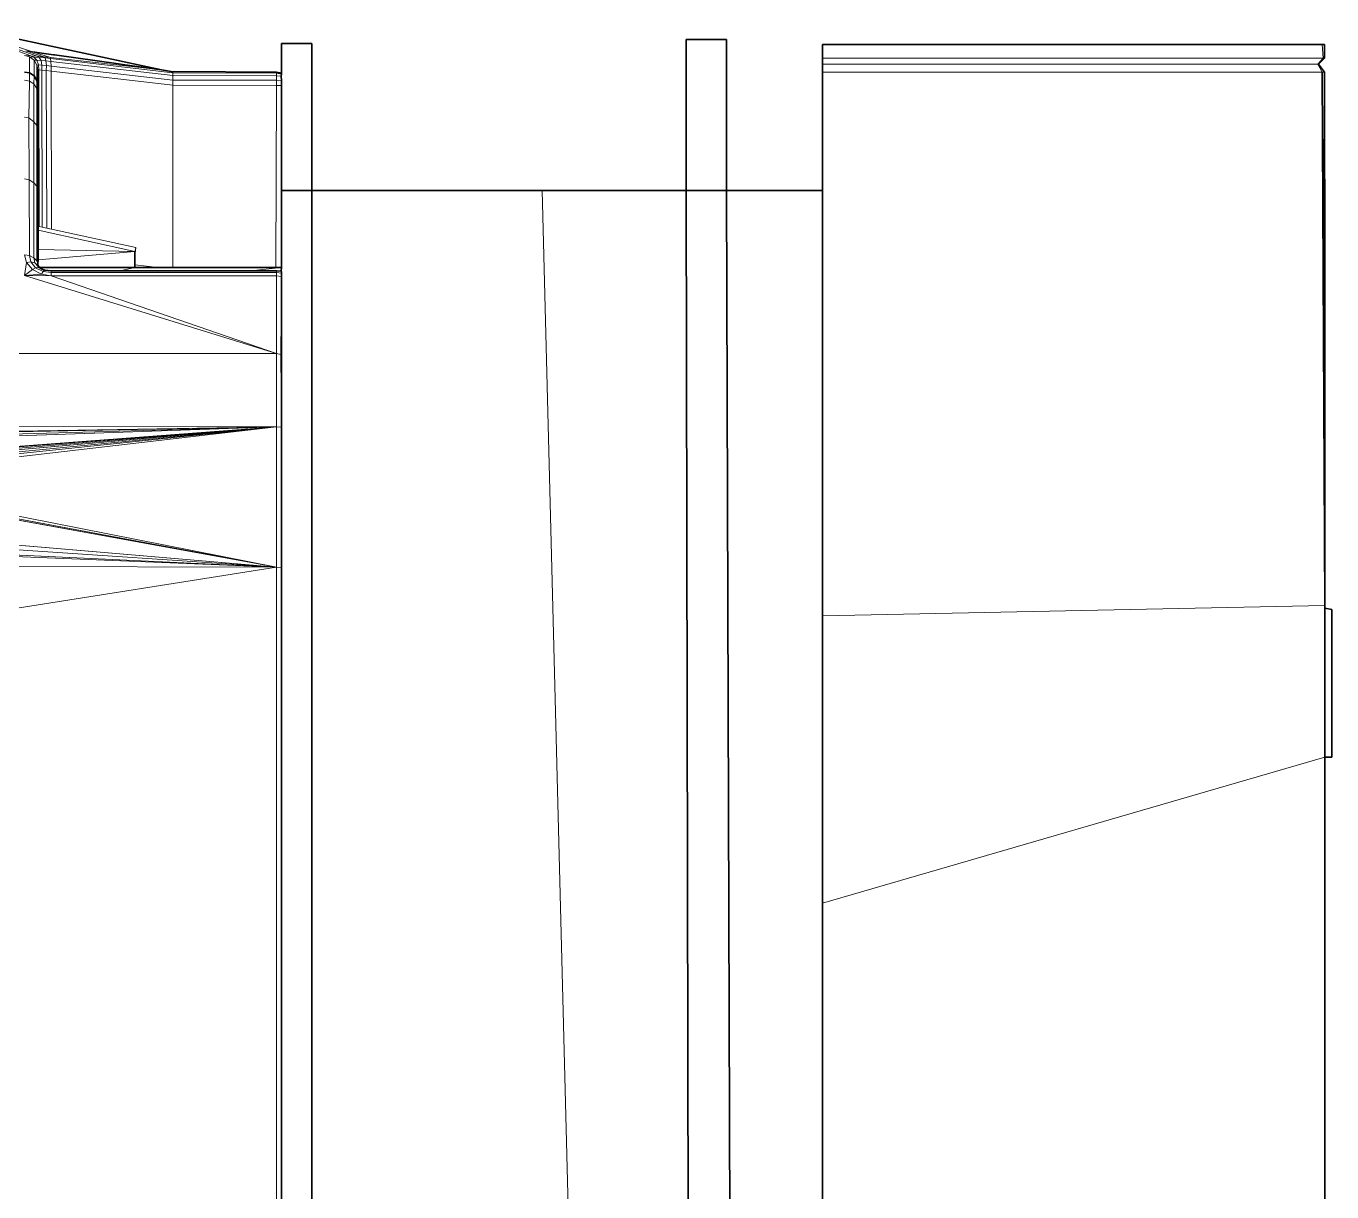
# Model space of a CAD drawing. Header units: inches. Extents: x 1 to 101, y 1 to 36.
# Drawn here: x 70.847 to 75.744, y 30.407 to 34.777 of the extents above; entities that cross this region are included whole.
import ezdxf

# ---------------------------------------------------------------- set-up
doc = ezdxf.new("R2010")
doc.units = ezdxf.units.IN
doc.header["$MEASUREMENT"] = 0
doc.layers.add('Default', color=7, linetype='Continuous')

msp = doc.modelspace()

# ---------------------------------------------------------------- linework, layer by layer
at = {"layer": 'Default', "color": 250, "lineweight": 0, "true_color": 0x454545, "transparency": 33554687}
for p, q in [((70.5776, 34.7773), (70.8704, 34.6813)), ((70.8704, 34.6813), (70.8457, 34.6848)), ((70.9401, 34.6443), (70.939, 34.6556)), ((70.939, 34.6556), (71.3971, 34.6028)), ((71.397, 34.5916), (70.9401, 34.6443)), ((71.3971, 34.6028), (71.397, 34.5916))]:
    msp.add_line(p, q, dxfattribs=at).dxf.unprotected_set("ltscale", 0)
at = {"layer": 'Default', "color": 250, "lineweight": 0, "true_color": 0x444444, "transparency": 33554687}
for p, q in [((70.8704, 34.6813), (70.5776, 34.7773)), ((70.6119, 34.7732), (71.3547, 34.6138)), ((70.9501, 34.6702), (70.8704, 34.6813)), ((70.9379, 34.6592), (70.8704, 34.6813)), ((70.8704, 34.6813), (70.9501, 34.6702)), ((70.9537, 34.6694), (70.9501, 34.6702)), ((70.9501, 34.6702), (70.9537, 34.6694)), ((71.3547, 34.6138), (70.9379, 34.6592)), ((70.939, 34.6556), (70.9379, 34.6592)), ((70.9379, 34.6592), (71.3547, 34.6138)), ((71.3971, 34.6028), (70.939, 34.6556)), ((71.1936, 34.6362), (70.9537, 34.6694)), ((70.9537, 34.6694), (71.1936, 34.6362)), ((71.2085, 34.6331), (71.1936, 34.6362)), ((71.1936, 34.6362), (71.2085, 34.6331)), ((71.3547, 34.6138), (71.2085, 34.6331)), ((71.2085, 34.6331), (71.3547, 34.6138)), ((71.3547, 34.6138), (71.3768, 34.6092)), ((71.3768, 34.6092), (71.397, 34.6063)), ((71.397, 34.6063), (71.3971, 34.6028))]:
    msp.add_line(p, q, dxfattribs=at).dxf.unprotected_set("ltscale", 0)
at = {"layer": 'Default', "color": 7, "lineweight": 15, "ltscale": 5.401311, "transparency": 33554687}
for p, q in [((70.5776, 34.7773), (70.8704, 34.6813)), ((70.8641, 34.6662), (70.7961, 34.6914)), ((70.8889, 34.6645), (70.8209, 34.6882)), ((70.8704, 34.6813), (70.8457, 34.6848)), ((70.914, 34.6621), (70.8457, 34.6848)), ((70.9379, 34.6592), (70.8704, 34.6813)), ((75.7072, 34.7081), (75.7106, 34.657)), ((70.8596, 34.6619), (70.8411, 34.6671)), ((70.8411, 34.6671), (70.8641, 34.6662)), ((70.8597, 34.6319), (70.8596, 34.6619)), ((70.8766, 34.6494), (70.8596, 34.6619)), ((70.8596, 34.6619), (70.8765, 34.6615)), ((70.8596, 34.6018), (70.8597, 34.6319)), ((70.8765, 34.6615), (70.8641, 34.6662)), ((70.8641, 34.6662), (70.8889, 34.6645)), ((70.8875, 34.6494), (70.8765, 34.6615)), ((70.8765, 34.6615), (70.8964, 34.6602)), ((70.8877, 34.6312), (70.8766, 34.6494)), ((70.8766, 34.6494), (70.8875, 34.6494)), ((70.8767, 34.5906), (70.8766, 34.6494)), ((70.894, 34.6318), (70.8875, 34.6494)), ((70.8875, 34.6494), (70.9029, 34.6484)), ((70.894, 34.6318), (70.8877, 34.6312)), ((70.8894, 34.622), (70.8877, 34.6312)), ((70.8877, 34.5736), (70.8877, 34.6312)), ((70.8964, 34.6602), (70.8889, 34.6645)), ((70.8889, 34.6645), (70.914, 34.6621)), ((70.8894, 34.622), (70.8912, 34.6124)), ((70.9058, 34.6311), (70.894, 34.6318)), ((70.8947, 34.6129), (70.894, 34.6318)), ((70.9029, 34.6484), (70.8964, 34.6602)), ((70.8964, 34.6602), (70.9179, 34.6582)), ((70.9214, 34.6467), (70.9029, 34.6484)), ((70.9058, 34.6311), (70.9029, 34.6484)), ((70.9232, 34.6294), (70.9058, 34.6311)), ((70.9064, 34.6124), (70.9058, 34.6311)), ((70.9379, 34.6592), (70.914, 34.6621)), ((70.914, 34.6621), (70.9179, 34.6582)), ((70.9179, 34.6582), (70.9214, 34.6467)), ((70.9179, 34.6582), (70.939, 34.6556)), ((70.9214, 34.6467), (70.9232, 34.6294)), ((70.9401, 34.6443), (70.9214, 34.6467)), ((70.9232, 34.6294), (70.9228, 34.6109)), ((70.941, 34.6272), (70.9232, 34.6294)), ((70.9379, 34.6592), (70.939, 34.6556)), ((71.3547, 34.6138), (70.9379, 34.6592)), ((70.939, 34.6556), (70.9401, 34.6443)), ((70.939, 34.6556), (71.3971, 34.6028)), ((70.9401, 34.6443), (70.941, 34.6272)), ((70.9401, 34.6443), (71.397, 34.5916)), ((70.941, 34.6272), (71.397, 34.5746)), ((70.9412, 34.6088), (70.941, 34.6272)), ((73.8332, 34.657), (75.7106, 34.657)), ((73.8332, 34.6348), (75.6908, 34.6348)), ((75.6908, 34.6348), (75.708, 34.6044)), ((70.8412, 34.5748), (70.8596, 34.5714)), ((70.8596, 34.5714), (70.8596, 34.6018)), ((70.8765, 34.5606), (70.8767, 34.5906)), ((70.8876, 34.544), (70.8877, 34.5736)), ((70.8912, 34.6124), (70.8947, 34.6129)), ((70.8947, 34.6129), (70.8961, 34.0256)), ((70.9064, 34.6124), (70.8947, 34.6129)), ((70.9228, 34.6109), (70.9064, 34.6124)), ((70.9064, 34.6124), (70.9072, 34.0234)), ((70.9412, 34.6088), (70.9228, 34.6109)), ((70.9228, 34.6109), (70.9241, 34.0198)), ((70.9412, 34.6088), (71.397, 34.5561)), ((70.9426, 34.0158), (70.9412, 34.6088)), ((71.3971, 34.6028), (71.397, 34.6063)), ((71.3971, 34.6028), (71.397, 34.5916)), ((71.397, 34.5916), (71.397, 34.5746)), ((71.397, 34.5916), (71.7862, 34.5907)), ((71.397, 34.5746), (71.397, 34.5561)), ((71.397, 34.5746), (71.7861, 34.5744)), ((71.3971, 34.6028), (71.7862, 34.6015)), ((71.7861, 34.5744), (71.7862, 34.5907)), ((71.7861, 34.5744), (71.7861, 34.5553)), ((71.8049, 34.574), (71.7861, 34.5744)), ((71.7862, 34.6015), (71.7862, 34.6053)), ((71.7862, 34.5907), (71.7862, 34.6015)), ((71.7862, 34.6015), (71.8049, 34.5978)), ((71.7862, 34.5907), (71.8032, 34.5892)), ((71.8032, 34.5892), (71.8052, 34.5886)), ((75.708, 34.6044), (73.8332, 34.6044)), ((75.7162, 34.6044), (75.708, 34.6044)), ((75.708, 34.6044), (75.7169, 33.8042)), ((70.857, 34.4329), (70.8596, 34.5714)), ((70.8596, 34.5714), (70.8765, 34.5606)), ((70.8759, 34.4191), (70.8765, 34.5606)), ((70.8765, 34.5606), (70.8876, 34.544)), ((70.8867, 34.4045), (70.8876, 34.544)), ((70.8876, 34.544), (70.891, 34.5265)), ((71.397, 34.5561), (71.3967, 33.8729)), ((71.397, 34.5561), (71.7861, 34.5553)), ((71.7861, 34.5553), (71.7841, 33.8729)), ((71.7861, 34.5553), (71.8052, 34.5553)), ((70.8412, 34.4359), (70.857, 34.4329)), ((70.8581, 34.2006), (70.857, 34.4329)), ((70.857, 34.4329), (70.8759, 34.4191)), ((70.8763, 34.1895), (70.8759, 34.4191)), ((70.8759, 34.4191), (70.8867, 34.4045)), ((70.8868, 34.1769), (70.8867, 34.4045)), ((70.8867, 34.4045), (70.8911, 34.3899)), ((70.8412, 34.2049), (70.8581, 34.2006)), ((70.8763, 34.1895), (70.8581, 34.2006)), ((70.8596, 33.9171), (70.8581, 34.2006)), ((70.8868, 34.1769), (70.8763, 34.1895)), ((70.8765, 33.909), (70.8763, 34.1895)), ((70.8875, 34.1749), (70.8868, 34.1769)), ((70.887, 33.8979), (70.8875, 34.1749)), ((70.8911, 34.1646), (70.8875, 34.1749)), ((73.3717, 11.0012), (72.7824, 34.1616)), ((71.8052, 34.0603), (71.8032, 33.8729)), ((70.892, 34.0126), (71.255, 33.9319)), ((71.255, 33.9319), (70.8916, 33.9405)), ((71.2585, 33.9472), (71.255, 33.9319)), ((70.8483, 33.8917), (70.8412, 33.9202)), ((70.8412, 33.9202), (70.8596, 33.9171)), ((70.8483, 33.8917), (70.8413, 33.8429)), ((70.8483, 33.8917), (70.8643, 33.8936)), ((70.8706, 33.8651), (70.8483, 33.8917)), ((70.8643, 33.8936), (70.8596, 33.9171)), ((70.8596, 33.9171), (70.8765, 33.909)), ((70.8828, 33.8718), (70.8643, 33.8936)), ((70.8643, 33.8936), (70.8795, 33.89)), ((70.8795, 33.89), (70.8765, 33.909)), ((70.8765, 33.909), (70.887, 33.8979)), ((70.8795, 33.89), (70.884, 33.8867)), ((70.884, 33.8867), (70.8894, 33.8827)), ((70.8934, 33.8732), (70.884, 33.8867)), ((70.887, 33.8979), (70.8879, 33.8953)), ((70.8892, 33.8918), (70.8879, 33.8953)), ((70.8911, 33.8865), (70.8892, 33.8918)), ((70.8892, 33.8918), (70.8894, 33.8827)), ((70.8413, 33.8429), (70.8706, 33.8651)), ((70.8413, 33.8429), (70.9045, 33.8473)), ((70.8413, 33.8429), (70.9412, 33.8413)), ((71.7862, 33.5495), (70.8413, 33.8429)), ((70.8706, 33.8651), (70.8828, 33.8718)), ((70.9045, 33.8473), (70.8706, 33.8651)), ((70.8828, 33.8718), (70.8873, 33.8724)), ((70.9106, 33.8577), (70.8828, 33.8718)), ((70.8873, 33.8724), (70.8934, 33.8732)), ((70.9106, 33.8577), (70.9045, 33.8473)), ((70.9045, 33.8473), (70.9412, 33.8413)), ((70.9163, 33.8624), (70.9106, 33.8577)), ((70.9412, 33.8537), (70.9106, 33.8577)), ((70.9412, 33.8603), (70.9412, 33.8537)), ((71.7862, 33.8541), (70.9412, 33.8537)), ((70.9412, 33.8537), (70.9412, 33.8413)), ((71.7862, 33.8414), (70.9412, 33.8413)), ((70.9412, 33.8413), (71.7862, 33.5495)), ((71.255, 33.8729), (71.1996, 33.8602)), ((71.3419, 33.8729), (71.255, 33.883)), ((71.7862, 33.8541), (71.7862, 33.8602)), ((71.8051, 33.8514), (71.7862, 33.8541)), ((71.7862, 33.8414), (71.7862, 33.8541)), ((71.8052, 33.8388), (71.7862, 33.8414)), ((71.7862, 33.5495), (71.7862, 33.8414)), ((71.8022, 33.5462), (71.8052, 33.8205)), ((55.9805, 33.5503), (71.7862, 33.5495)), ((71.7862, 33.5495), (71.7862, 33.2755)), ((71.8022, 33.5462), (71.7862, 33.5495)), ((71.8052, 33.5449), (71.8022, 33.5462)), ((71.8046, 33.2737), (71.8022, 33.5462)), ((71.7862, 33.2755), (55.9805, 33.3047)), ((71.7862, 33.2755), (64.3773, 33.1493)), ((65.3426, 33.1504), (71.7862, 33.2755)), ((71.7862, 33.2755), (67.2475, 33.1505)), ((68.2176, 33.1507), (71.7862, 33.2755)), ((71.7862, 33.2755), (70.1225, 33.15)), ((70.1363, 33.1466), (71.7862, 33.2755)), ((71.7862, 33.2755), (70.1481, 33.1398)), ((70.1579, 33.13), (71.7862, 33.2755)), ((71.7862, 33.2755), (70.1645, 33.1178)), ((70.1655, 33.0865), (71.7862, 33.2755)), ((70.1673, 33.1055), (71.7862, 33.2755)), ((71.7862, 33.2755), (71.8046, 33.2737)), ((71.7862, 32.7486), (71.7862, 33.2755)), ((70.1392, 33.056), (71.7862, 32.7486)), ((71.7862, 32.7486), (70.1567, 33.0702)), ((64.3676, 33.0525), (71.7862, 32.7486)), ((71.7862, 32.7486), (65.3426, 33.0532)), ((67.2507, 33.0525), (71.7862, 32.7486)), ((71.7862, 32.7486), (68.2176, 33.0537)), ((70.1238, 33.0511), (71.7862, 32.7486)), ((55.9805, 32.7991), (71.7862, 32.7486)), ((71.7862, 32.7486), (71.7862, 30.1506)), ((71.7862, 32.7486), (71.8046, 32.7482)), ((73.8332, 32.5666), (75.7171, 32.605)), ((75.7173, 32.0367), (73.8332, 31.4891))]:
    msp.add_line(p, q, dxfattribs=at)
at = {"layer": 'Default', "color": 7, "lineweight": 35, "ltscale": 5.401311, "transparency": 33554687}
for p, q in [((70.6119, 34.7732), (71.3547, 34.6138)), ((73.322, 34.1616), (73.322, 34.7271)), ((73.322, 34.7271), (73.4737, 34.7271)), ((73.4737, 34.7271), (73.4737, 34.1616)), ((70.8704, 34.6813), (70.9501, 34.6702)), ((70.9537, 34.6694), (70.9501, 34.6702)), ((71.919, 34.7116), (71.8052, 34.7116)), ((71.8052, 34.7116), (71.8052, 34.6015)), ((71.919, 34.1616), (71.919, 34.7116)), ((75.7072, 34.7081), (73.8332, 34.7081)), ((73.8332, 34.7081), (73.8332, 34.657)), ((75.7161, 34.7081), (75.7072, 34.7081)), ((75.7161, 34.7081), (75.7162, 34.657)), ((70.9537, 34.6694), (71.1936, 34.6362)), ((71.2085, 34.6331), (71.1936, 34.6362)), ((71.2085, 34.6331), (71.3547, 34.6138)), ((73.8332, 34.657), (73.8332, 34.6348)), ((73.8332, 34.6348), (73.8332, 34.6044)), ((75.7106, 34.657), (75.6908, 34.6348)), ((75.6908, 34.6348), (75.6939, 34.6348)), ((75.6939, 34.6348), (75.7162, 34.657)), ((75.7162, 34.6044), (75.6939, 34.6348)), ((75.6943, 34.6306), (75.6939, 34.6348)), ((75.6939, 34.6348), (75.6943, 34.6306)), ((75.7106, 34.657), (75.7162, 34.657)), ((70.8412, 34.6053), (70.8596, 34.6018)), ((70.8767, 34.5906), (70.8596, 34.6018)), ((70.8877, 34.5736), (70.8767, 34.5906)), ((70.8912, 34.5548), (70.8877, 34.5736)), ((70.8912, 34.5548), (70.8912, 34.6124)), ((71.3768, 34.6092), (71.3547, 34.6138)), ((71.397, 34.6063), (71.3768, 34.6092)), ((71.3985, 34.6064), (71.397, 34.6063)), ((71.405, 34.6068), (71.3985, 34.6064)), ((71.7862, 34.6053), (71.405, 34.6068)), ((71.7992, 34.6027), (71.7862, 34.6053)), ((71.8052, 34.6015), (71.7992, 34.6027)), ((71.8032, 34.5892), (71.8049, 34.5978)), ((71.8049, 34.574), (71.8032, 34.5892)), ((71.8049, 34.5978), (71.8052, 34.6)), ((71.8052, 34.5553), (71.8049, 34.574)), ((71.8052, 34.6015), (71.8052, 34.6)), ((73.8332, 34.6044), (73.8332, 34.1616)), ((75.7171, 32.605), (75.708, 34.6044)), ((75.7169, 33.8042), (75.7162, 34.6044)), ((70.891, 34.5265), (70.8912, 34.5462)), ((70.8911, 34.3899), (70.891, 34.5265)), ((70.8912, 34.5462), (70.8912, 34.5548)), ((71.8052, 34.5553), (71.8052, 34.1616)), ((70.8911, 34.3873), (70.8911, 34.3899)), ((70.8911, 34.3873), (70.8911, 34.1646)), ((70.8911, 34.1646), (70.8911, 34.1618)), ((70.8911, 34.1618), (70.8911, 34.0353)), ((70.8911, 34.1618), (70.8922, 34.1618)), ((71.8052, 34.1616), (71.8052, 34.0603)), ((71.919, 34.1616), (71.8052, 34.1616)), ((72.7824, 34.1616), (71.919, 34.1616)), ((71.919, 13.4004), (71.919, 34.1616)), ((73.322, 34.1616), (72.7824, 34.1616)), ((73.322, 34.1616), (73.3717, 11.0012)), ((73.4737, 34.1616), (73.322, 34.1616)), ((73.5483, 11.0035), (73.4737, 34.1616)), ((73.4737, 34.1616), (73.8332, 34.1616)), ((73.8332, 32.5666), (73.8332, 34.1616)), ((70.8911, 34.0353), (70.8925, 34.03)), ((71.8052, 34.0603), (71.8052, 33.8729)), ((70.8916, 33.9405), (70.8918, 34.0047)), ((70.8918, 34.0047), (70.892, 34.0126)), ((70.892, 34.0126), (70.8926, 34.0261)), ((70.8926, 34.0261), (70.8925, 34.03)), ((70.8916, 33.9405), (70.8916, 33.9014)), ((70.8911, 33.8865), (70.8916, 33.9014)), ((71.255, 33.9143), (71.255, 33.9319)), ((71.255, 33.883), (71.255, 33.9143)), ((70.8894, 33.8827), (70.8928, 33.8787)), ((70.8912, 33.8847), (70.8911, 33.8865)), ((70.8912, 33.8847), (70.8928, 33.8787)), ((70.8928, 33.8787), (70.8977, 33.8729)), ((70.8934, 33.8732), (70.8977, 33.8729)), ((70.8977, 33.8729), (71.255, 33.8729)), ((70.8977, 33.8729), (70.9001, 33.87)), ((70.9001, 33.87), (70.9048, 33.8678)), ((70.9048, 33.8678), (70.9163, 33.8624)), ((70.9295, 33.8613), (70.9163, 33.8624)), ((70.9295, 33.8613), (70.9412, 33.8603)), ((71.1996, 33.8602), (70.9412, 33.8603)), ((71.6902, 33.8602), (71.1996, 33.8602)), ((71.255, 33.8729), (71.255, 33.883)), ((71.3419, 33.8729), (71.255, 33.8729)), ((71.3967, 33.8729), (71.3419, 33.8729)), ((71.3967, 33.8729), (71.7841, 33.8729)), ((71.7862, 33.8602), (71.6902, 33.8602)), ((71.8032, 33.8729), (71.7841, 33.8729)), ((71.7862, 33.8602), (71.8035, 33.8582)), ((71.8032, 33.8729), (71.8052, 33.8729)), ((71.8052, 33.8729), (71.8035, 33.8582)), ((71.8035, 33.8582), (71.8052, 33.8574)), ((71.8051, 33.8514), (71.8052, 33.8574)), ((71.8052, 33.8472), (71.8051, 33.8514)), ((71.8052, 33.8472), (71.8052, 33.8388)), ((71.8052, 33.8388), (71.8052, 33.8205)), ((71.8052, 33.8205), (71.8052, 33.5449)), ((75.7171, 32.605), (75.7169, 33.8042)), ((71.8052, 33.5449), (71.8052, 33.4976)), ((71.8052, 33.4976), (71.8046, 33.2737)), ((71.8046, 32.7482), (71.8046, 33.2737)), ((71.8046, 32.7482), (71.8052, 30.1505)), ((73.8332, 31.4891), (73.8332, 32.5666)), ((75.7171, 32.5958), (75.7171, 32.605)), ((75.7436, 32.5904), (75.7171, 32.5958)), ((75.7173, 32.0367), (75.7171, 32.5958)), ((75.7439, 32.0367), (75.7436, 32.5904)), ((75.7173, 32.0367), (75.7439, 32.0367)), ((75.7173, 32.0367), (75.7176, 30.0183)), ((73.8332, 31.4891), (73.8332, 30.2136))]:
    msp.add_line(p, q, dxfattribs=at)
at = {"layer": 'Default', "color": 8, "lineweight": 0, "transparency": 33554687}
for p, q in [((73.322, 34.1616), (73.322, 34.7271)), ((73.322, 34.7271), (73.4737, 34.7271)), ((73.4737, 34.7271), (73.4737, 34.1616)), ((73.4737, 34.1616), (73.322, 34.1616))]:
    msp.add_line(p, q, dxfattribs=at).dxf.unprotected_set("ltscale", 0)
at = {"layer": 'Default', "color": 8, "lineweight": 0, "true_color": 0x777777, "transparency": 33554687}
for p, q in [((71.8052, 34.6015), (71.8052, 34.7116)), ((71.8052, 34.7116), (71.919, 34.7116)), ((71.919, 34.7116), (71.919, 34.1616)), ((71.8032, 34.5892), (71.8049, 34.5978)), ((71.8049, 34.574), (71.8032, 34.5892)), ((71.8049, 34.5978), (71.8052, 34.6)), ((71.8052, 34.5553), (71.8049, 34.574)), ((71.8052, 34.6), (71.8052, 34.6015)), ((71.8052, 34.1616), (71.8052, 34.5553)), ((71.919, 34.1616), (71.8052, 34.1616))]:
    msp.add_line(p, q, dxfattribs=at).dxf.unprotected_set("ltscale", 0)
at = {"layer": 'Default', "color": 254, "lineweight": 0, "true_color": 0xcccccc, "transparency": 33554687}
for p, q in [((73.8332, 34.7081), (75.7072, 34.7081)), ((73.8332, 34.657), (73.8332, 34.7081)), ((75.7072, 34.7081), (75.7106, 34.657)), ((75.7106, 34.657), (73.8332, 34.657)), ((73.8332, 34.1616), (73.8332, 34.6044)), ((73.8332, 34.6044), (75.708, 34.6044)), ((75.708, 34.6044), (75.7171, 32.605)), ((75.7171, 32.605), (75.708, 34.6044)), ((75.708, 34.6044), (75.7169, 33.8042)), ((71.8052, 34.0603), (71.8052, 34.1616)), ((71.8052, 34.1616), (71.919, 34.1616)), ((71.919, 34.1616), (71.919, 13.4004)), ((71.919, 34.1616), (72.7824, 34.1616)), ((71.919, 13.4004), (71.919, 34.1616)), ((72.7824, 34.1616), (73.3717, 11.0012)), ((72.7824, 34.1616), (73.322, 34.1616)), ((73.3717, 11.0012), (72.7824, 34.1616)), ((73.322, 34.1616), (73.3717, 11.0012)), ((73.3717, 11.0012), (73.322, 34.1616)), ((73.322, 34.1616), (73.4737, 34.1616)), ((73.4737, 34.1616), (73.5483, 11.0035)), ((73.5483, 11.0035), (73.4737, 34.1616)), ((73.4737, 34.1616), (73.8332, 34.1616)), ((73.8332, 34.1616), (73.8332, 32.5666)), ((73.8332, 32.5666), (73.8332, 34.1616)), ((71.8052, 33.8729), (71.8052, 34.0603)), ((71.8035, 33.8582), (71.8052, 33.8729)), ((71.8052, 33.8574), (71.8035, 33.8582)), ((71.8051, 33.8514), (71.8052, 33.8574)), ((71.8052, 33.8472), (71.8051, 33.8514)), ((71.8052, 33.8388), (71.8052, 33.8472)), ((71.8052, 33.8205), (71.8052, 33.8388)), ((71.8052, 33.5449), (71.8052, 33.8205)), ((75.7169, 33.8042), (75.7171, 32.605)), ((71.8052, 33.4976), (71.8052, 33.5449)), ((71.8046, 33.2737), (71.8052, 33.4976)), ((71.8046, 32.7482), (71.8046, 33.2737)), ((71.8052, 30.1505), (71.8046, 32.7482)), ((75.7171, 32.605), (73.8332, 32.5666)), ((73.8332, 32.5666), (75.7171, 32.605)), ((73.8332, 32.5666), (73.8332, 31.4891)), ((73.8332, 31.4891), (73.8332, 32.5666)), ((75.7171, 32.605), (75.7171, 32.5958)), ((75.7171, 32.5958), (75.7173, 32.0367)), ((73.8332, 31.4891), (75.7173, 32.0367)), ((75.7173, 32.0367), (73.8332, 31.4891)), ((75.7173, 32.0367), (75.7176, 30.0183)), ((73.8332, 31.4891), (73.8332, 30.2136)), ((73.8332, 30.2136), (73.8332, 31.4891))]:
    msp.add_line(p, q, dxfattribs=at).dxf.unprotected_set("ltscale", 0)
at = {"layer": 'Default', "color": 251, "lineweight": 0, "true_color": 0x646464, "transparency": 33554687}
for p, q in [((70.941, 34.6272), (70.9401, 34.6443)), ((70.9401, 34.6443), (71.397, 34.5916)), ((71.397, 34.5746), (70.941, 34.6272)), ((70.8961, 34.0256), (70.8947, 34.6129)), ((70.8947, 34.6129), (70.9064, 34.6124)), ((70.9064, 34.6124), (70.9072, 34.0234)), ((70.9072, 34.0234), (70.9064, 34.6124)), ((70.9064, 34.6124), (70.9228, 34.6109)), ((70.9228, 34.6109), (70.9241, 34.0198)), ((71.397, 34.5916), (71.397, 34.5746)), ((70.8759, 34.4191), (70.8765, 34.5606)), ((70.8765, 34.5606), (70.8876, 34.544)), ((70.8876, 34.544), (70.8867, 34.4045)), ((70.8412, 34.4359), (70.857, 34.4329)), ((70.857, 34.4329), (70.8581, 34.2006)), ((70.8763, 34.1895), (70.8759, 34.4191)), ((70.8759, 34.4191), (70.8867, 34.4045)), ((70.8867, 34.4045), (70.8759, 34.4191)), ((70.8867, 34.4045), (70.8868, 34.1769)), ((70.8581, 34.2006), (70.8412, 34.2049)), ((70.8868, 34.1769), (70.8763, 34.1895)), ((70.9072, 34.0234), (70.8961, 34.0256)), ((70.9241, 34.0198), (70.9072, 34.0234))]:
    msp.add_line(p, q, dxfattribs=at).dxf.unprotected_set("ltscale", 0)
at = {"layer": 'Default', "color": 9, "lineweight": 0, "true_color": 0xc9c9c9, "transparency": 33554687}
for p, q in [((70.9412, 34.6088), (70.941, 34.6272)), ((70.941, 34.6272), (71.397, 34.5746)), ((70.9241, 34.0198), (70.9228, 34.6109)), ((70.9228, 34.6109), (70.9412, 34.6088)), ((70.9412, 34.6088), (70.9426, 34.0158)), ((71.397, 34.5561), (70.9412, 34.6088)), ((71.397, 34.5746), (71.397, 34.5561)), ((71.397, 34.5561), (71.397, 34.5746)), ((71.397, 34.5746), (71.7861, 34.5744)), ((71.7861, 34.5744), (71.7861, 34.5553)), ((71.7861, 34.5553), (71.397, 34.5561)), ((71.7841, 33.8729), (71.7861, 34.5553)), ((71.7861, 34.5553), (71.8052, 34.5553)), ((71.8052, 34.5553), (71.8052, 34.1616)), ((71.8052, 34.1616), (71.8052, 34.0603)), ((71.8052, 34.0603), (71.8032, 33.8729)), ((70.9426, 34.0158), (70.9241, 34.0198)), ((71.8032, 33.8729), (71.7841, 33.8729)), ((71.7862, 30.1506), (71.7862, 32.7486)), ((71.7862, 32.7486), (71.8046, 32.7482)), ((71.8046, 32.7482), (71.8052, 30.1505))]:
    msp.add_line(p, q, dxfattribs=at).dxf.unprotected_set("ltscale", 0)
at = {"layer": 'Default', "color": 253, "lineweight": 0, "true_color": 0xacacac, "transparency": 33554687}
for p, q in [((73.8332, 34.6348), (73.8332, 34.657)), ((73.8332, 34.657), (75.7106, 34.657)), ((75.6908, 34.6348), (73.8332, 34.6348)), ((75.7106, 34.657), (75.6908, 34.6348))]:
    msp.add_line(p, q, dxfattribs=at).dxf.unprotected_set("ltscale", 0)
at = {"layer": 'Default', "color": 9, "lineweight": 0, "true_color": 0xb8b8b8, "transparency": 33554687}
for p, q in [((73.8332, 34.6044), (73.8332, 34.6348)), ((73.8332, 34.6348), (75.6908, 34.6348)), ((75.6908, 34.6348), (75.708, 34.6044)), ((75.708, 34.6044), (73.8332, 34.6044))]:
    msp.add_line(p, q, dxfattribs=at).dxf.unprotected_set("ltscale", 0)
at = {"layer": 'Default', "color": 8, "lineweight": 0, "true_color": 0x707070, "transparency": 33554687}
for p, q in [((70.8412, 34.5748), (70.8596, 34.5714)), ((70.8596, 34.5714), (70.857, 34.4329)), ((70.857, 34.4329), (70.8412, 34.4359))]:
    msp.add_line(p, q, dxfattribs=at).dxf.unprotected_set("ltscale", 0)
at = {"layer": 'Default', "color": 251, "lineweight": 0, "true_color": 0x676767, "transparency": 33554687}
for p, q in [((70.8912, 34.6124), (70.8947, 34.6129)), ((70.8912, 34.5548), (70.8912, 34.6124)), ((70.8947, 34.6129), (70.8961, 34.0256)), ((70.891, 34.5265), (70.8912, 34.5462)), ((70.8911, 34.3899), (70.891, 34.5265)), ((70.8912, 34.5462), (70.8912, 34.5548)), ((70.8911, 34.3873), (70.8911, 34.3899)), ((70.8911, 34.1646), (70.8911, 34.3873)), ((70.8911, 34.1618), (70.8911, 34.1646)), ((70.8911, 34.0353), (70.8911, 34.1618)), ((70.8925, 34.03), (70.8911, 34.0353)), ((70.8926, 34.0261), (70.8925, 34.03)), ((70.8961, 34.0256), (70.8926, 34.0261))]:
    msp.add_line(p, q, dxfattribs=at).dxf.unprotected_set("ltscale", 0)
at = {"layer": 'Default', "color": 9, "lineweight": 0, "true_color": 0xcbcbcb, "transparency": 33554687}
for p, q in [((70.9426, 34.0158), (70.9412, 34.6088)), ((70.9412, 34.6088), (71.397, 34.5561)), ((71.3967, 33.8729), (71.397, 34.5561)), ((71.397, 34.5561), (71.3967, 33.8729)), ((71.397, 34.5561), (71.7861, 34.5553)), ((71.7861, 34.5553), (71.7841, 33.8729)), ((70.892, 34.0126), (70.8926, 34.0261)), ((71.255, 33.9319), (70.892, 34.0126)), ((70.8926, 34.0261), (70.8961, 34.0256)), ((70.8961, 34.0256), (70.9072, 34.0234)), ((70.9072, 34.0234), (70.9241, 34.0198)), ((70.9241, 34.0198), (70.9426, 34.0158)), ((71.2585, 33.9472), (70.9426, 34.0158)), ((70.9426, 34.0158), (71.2585, 33.9472)), ((71.255, 33.9143), (71.2585, 33.9472)), ((71.2585, 33.9472), (71.255, 33.9319)), ((71.255, 33.883), (71.255, 33.9143)), ((71.1996, 33.8602), (71.255, 33.8729)), ((71.6902, 33.8602), (71.1996, 33.8602)), ((71.3419, 33.8729), (71.255, 33.883)), ((71.255, 33.8729), (71.3419, 33.8729)), ((71.3419, 33.8729), (71.3967, 33.8729)), ((71.3967, 33.8729), (71.3419, 33.8729)), ((71.3967, 33.8729), (71.7841, 33.8729)), ((71.7841, 33.8729), (71.3967, 33.8729)), ((71.8032, 33.8729), (71.6902, 33.8602)), ((71.7841, 33.8729), (71.8032, 33.8729)), ((55.9805, 32.7991), (71.7862, 32.7486)), ((55.9964, 30.2588), (71.7862, 32.7486)), ((71.7862, 32.7486), (55.9964, 30.2588)), ((71.7862, 32.7486), (71.7862, 30.1506))]:
    msp.add_line(p, q, dxfattribs=at).dxf.unprotected_set("ltscale", 0)
at = {"layer": 'Default', "color": 253, "lineweight": 0, "true_color": 0xb5b5b5, "transparency": 33554687}
for p, q in [((71.397, 34.5916), (71.3971, 34.6028)), ((71.397, 34.5746), (71.397, 34.5916)), ((71.397, 34.5916), (71.7862, 34.5907)), ((71.7862, 34.5907), (71.397, 34.5916)), ((71.7861, 34.5744), (71.397, 34.5746)), ((71.3971, 34.6028), (71.7862, 34.6015)), ((71.7862, 34.5907), (71.7861, 34.5744)), ((71.7862, 34.6015), (71.7862, 34.5907))]:
    msp.add_line(p, q, dxfattribs=at).dxf.unprotected_set("ltscale", 0)
at = {"layer": 'Default', "color": 251, "lineweight": 0, "true_color": 0x696969, "transparency": 33554687}
for p, q in [((70.857, 34.4329), (70.8596, 34.5714)), ((70.8596, 34.5714), (70.8765, 34.5606)), ((70.8765, 34.5606), (70.8759, 34.4191)), ((70.8759, 34.4191), (70.857, 34.4329))]:
    msp.add_line(p, q, dxfattribs=at).dxf.unprotected_set("ltscale", 0)
at = {"layer": 'Default', "color": 252, "lineweight": 0, "true_color": 0x8e8e8e, "transparency": 33554687}
for p, q in [((70.8867, 34.4045), (70.8876, 34.544)), ((70.8876, 34.544), (70.891, 34.5265)), ((70.891, 34.5265), (70.8911, 34.3899)), ((70.8911, 34.3899), (70.8867, 34.4045)), ((70.8867, 34.4045), (70.8911, 34.3899)), ((70.8868, 34.1769), (70.8867, 34.4045)), ((70.8911, 34.3899), (70.8911, 34.3873)), ((70.8911, 34.3873), (70.8911, 34.1646)), ((70.8875, 34.1749), (70.8868, 34.1769)), ((70.8911, 34.1646), (70.8875, 34.1749))]:
    msp.add_line(p, q, dxfattribs=at).dxf.unprotected_set("ltscale", 0)
at = {"layer": 'Default', "color": 8, "lineweight": 0, "true_color": 0x767676, "transparency": 33554687}
for p, q in [((70.8581, 34.2006), (70.857, 34.4329)), ((70.857, 34.4329), (70.8759, 34.4191)), ((70.8759, 34.4191), (70.8763, 34.1895)), ((70.8763, 34.1895), (70.8581, 34.2006))]:
    msp.add_line(p, q, dxfattribs=at).dxf.unprotected_set("ltscale", 0)
at = {"layer": 'Default', "color": 253, "lineweight": 0, "true_color": 0xa1a1a1, "transparency": 33554687}
for p, q in [((70.8412, 34.2049), (70.8581, 34.2006)), ((70.8581, 34.2006), (70.8596, 33.9171)), ((70.8596, 33.9171), (70.8412, 33.9202))]:
    msp.add_line(p, q, dxfattribs=at).dxf.unprotected_set("ltscale", 0)
at = {"layer": 'Default', "color": 252, "lineweight": 0, "true_color": 0x929292, "transparency": 33554687}
for p, q in [((70.8596, 33.9171), (70.8581, 34.2006)), ((70.8581, 34.2006), (70.8763, 34.1895)), ((70.8765, 33.909), (70.8763, 34.1895)), ((70.8763, 34.1895), (70.8868, 34.1769)), ((70.8763, 34.1895), (70.8765, 33.909)), ((70.8868, 34.1769), (70.8875, 34.1749)), ((70.887, 33.8979), (70.8875, 34.1749)), ((70.8875, 34.1749), (70.887, 33.8979)), ((70.8875, 34.1749), (70.8911, 34.1646)), ((70.8911, 34.1646), (70.8911, 34.1618)), ((70.8911, 34.1618), (70.8911, 34.0353)), ((70.8911, 34.0353), (70.8925, 34.03)), ((70.8918, 34.0047), (70.8916, 33.9405)), ((70.892, 34.0126), (70.8918, 34.0047)), ((70.8926, 34.0261), (70.892, 34.0126)), ((70.8925, 34.03), (70.8926, 34.0261)), ((70.8916, 33.9405), (70.8916, 33.9014)), ((70.8765, 33.909), (70.8596, 33.9171)), ((70.887, 33.8979), (70.8765, 33.909)), ((70.8879, 33.8953), (70.887, 33.8979)), ((70.8892, 33.8918), (70.8879, 33.8953)), ((70.8911, 33.8865), (70.8892, 33.8918)), ((70.8916, 33.9014), (70.8911, 33.8865))]:
    msp.add_line(p, q, dxfattribs=at).dxf.unprotected_set("ltscale", 0)
at = {"layer": 'Default', "color": 251, "lineweight": 0, "transparency": 33554687}
for p, q in [((70.8916, 33.9405), (70.8918, 34.0047)), ((70.8918, 34.0047), (70.892, 34.0126)), ((70.892, 34.0126), (71.255, 33.9319)), ((71.255, 33.9319), (70.8916, 33.9405))]:
    msp.add_line(p, q, dxfattribs=at).dxf.unprotected_set("ltscale", 0)
at = {"layer": 'Default', "color": 253, "lineweight": 0, "true_color": 0xb2b2b2, "transparency": 33554687}
for p, q in [((70.8916, 33.9405), (71.255, 33.9319)), ((70.8916, 33.9014), (70.8916, 33.9405)), ((71.255, 33.9319), (70.8916, 33.9014))]:
    msp.add_line(p, q, dxfattribs=at).dxf.unprotected_set("ltscale", 0)
at = {"layer": 'Default', "color": 253, "lineweight": 0, "true_color": 0xb3b3b3, "transparency": 33554687}
for p, q in [((70.8911, 33.8865), (70.8916, 33.9014)), ((70.8916, 33.9014), (71.255, 33.9319)), ((71.255, 33.9319), (71.255, 33.9143)), ((71.255, 33.9143), (71.255, 33.883)), ((70.8912, 33.8847), (70.8911, 33.8865)), ((70.8928, 33.8787), (70.8912, 33.8847)), ((70.8977, 33.8729), (70.8928, 33.8787)), ((70.9001, 33.87), (70.8977, 33.8729)), ((70.8977, 33.8729), (71.255, 33.8729)), ((71.255, 33.8729), (70.8977, 33.8729)), ((70.9048, 33.8678), (70.9001, 33.87)), ((70.9163, 33.8624), (70.9048, 33.8678)), ((70.9295, 33.8613), (70.9163, 33.8624)), ((70.9412, 33.8603), (70.9295, 33.8613)), ((71.1996, 33.8602), (70.9412, 33.8603)), ((70.9412, 33.8537), (71.7862, 33.8541)), ((70.9412, 33.8413), (70.9412, 33.8537)), ((71.7862, 33.8414), (70.9412, 33.8413)), ((70.9412, 33.8413), (71.7862, 33.8414)), ((71.7862, 33.5495), (70.9412, 33.8413)), ((71.255, 33.8729), (71.1996, 33.8602)), ((71.255, 33.883), (71.255, 33.8729)), ((71.7862, 33.8541), (71.7862, 33.8414)), ((71.7862, 33.8414), (71.7862, 33.5495))]:
    msp.add_line(p, q, dxfattribs=at).dxf.unprotected_set("ltscale", 0)
at = {"layer": 'Default', "color": 251, "lineweight": 0, "true_color": 0x545454, "transparency": 33554687}
for p, q in [((70.8413, 33.8429), (70.9412, 33.8413)), ((71.7862, 33.5495), (70.8413, 33.8429)), ((70.9412, 33.8413), (71.7862, 33.5495))]:
    msp.add_line(p, q, dxfattribs=at).dxf.unprotected_set("ltscale", 0)
at = {"layer": 'Default', "color": 253, "lineweight": 0, "true_color": 0xb4b4b4, "transparency": 33554687}
for p, q in [((70.8413, 33.8429), (71.7862, 33.5495)), ((71.7862, 33.5495), (55.9805, 33.5503))]:
    msp.add_line(p, q, dxfattribs=at).dxf.unprotected_set("ltscale", 0)
at = {"layer": 'Default', "color": 251, "lineweight": 0, "true_color": 0x656565, "transparency": 33554687}
for p, q in [((70.9412, 33.8537), (70.9412, 33.8603)), ((70.9412, 33.8603), (71.1996, 33.8602)), ((71.7862, 33.8541), (70.9412, 33.8537)), ((71.1996, 33.8602), (71.6902, 33.8602)), ((71.6902, 33.8602), (71.7862, 33.8602)), ((71.7862, 33.8602), (71.7862, 33.8541))]:
    msp.add_line(p, q, dxfattribs=at).dxf.unprotected_set("ltscale", 0)
at = {"layer": 'Default', "color": 8, "lineweight": 0, "true_color": 0x7d7d7d, "transparency": 33554687}
for p, q in [((71.6902, 33.8602), (71.8032, 33.8729)), ((71.7862, 33.8602), (71.6902, 33.8602)), ((71.8035, 33.8582), (71.7862, 33.8602)), ((71.8032, 33.8729), (71.8052, 33.8729)), ((71.8052, 33.8729), (71.8035, 33.8582))]:
    msp.add_line(p, q, dxfattribs=at).dxf.unprotected_set("ltscale", 0)
at = {"layer": 'Default', "color": 253, "lineweight": 0, "true_color": 0xb1b1b1, "transparency": 33554687}
for p, q in [((71.7862, 33.8414), (71.8052, 33.8388)), ((71.7862, 33.5495), (71.7862, 33.8414)), ((71.8052, 33.8388), (71.8052, 33.8205)), ((71.8052, 33.8205), (71.8022, 33.5462)), ((71.8022, 33.5462), (71.7862, 33.5495))]:
    msp.add_line(p, q, dxfattribs=at).dxf.unprotected_set("ltscale", 0)
at = {"layer": 'Default', "color": 9, "lineweight": 0, "transparency": 33554687}
for p, q in [((55.9805, 33.5503), (71.7862, 33.5495)), ((71.7862, 33.5495), (71.7862, 33.2755)), ((71.7862, 33.2755), (55.9805, 33.3047))]:
    msp.add_line(p, q, dxfattribs=at).dxf.unprotected_set("ltscale", 0)
at = {"layer": 'Default', "color": 9, "lineweight": 0, "true_color": 0xbebebe, "transparency": 33554687}
for p, q in [((71.7862, 33.2755), (71.7862, 33.5495)), ((71.7862, 33.5495), (71.8022, 33.5462)), ((71.8022, 33.5462), (71.8046, 33.2737)), ((71.8046, 33.2737), (71.7862, 33.2755))]:
    msp.add_line(p, q, dxfattribs=at).dxf.unprotected_set("ltscale", 0)
at = {"layer": 'Default', "color": 9, "lineweight": 0, "true_color": 0xc7c7c7, "transparency": 33554687}
for p, q in [((55.9805, 33.3047), (71.7862, 33.2755)), ((71.7862, 33.2755), (64.3773, 33.1493)), ((64.3773, 33.1493), (71.7862, 33.2755)), ((65.3426, 33.1504), (71.7862, 33.2755)), ((71.7862, 33.2755), (65.3426, 33.1504)), ((71.7862, 33.2755), (67.2475, 33.1505)), ((67.2475, 33.1505), (71.7862, 33.2755)), ((71.7862, 33.2755), (68.2176, 33.1507))]:
    msp.add_line(p, q, dxfattribs=at).dxf.unprotected_set("ltscale", 0)
at = {"layer": 'Default', "color": 9, "lineweight": 0, "true_color": 0xc8c8c8, "transparency": 33554687}
for p, q in [((68.2176, 33.1507), (71.7862, 33.2755)), ((71.7862, 33.2755), (70.1225, 33.15)), ((70.1363, 33.1466), (71.7862, 33.2755)), ((71.7862, 33.2755), (70.1481, 33.1398)), ((70.1481, 33.1398), (71.7862, 33.2755)), ((71.7862, 33.2755), (70.1579, 33.13)), ((70.1645, 33.1178), (71.7862, 33.2755)), ((70.1655, 33.0865), (71.7862, 33.2755)), ((71.7862, 33.2755), (70.1655, 33.0865)), ((70.1673, 33.1055), (71.7862, 33.2755)), ((71.7862, 33.2755), (70.1673, 33.1055)), ((71.7862, 33.2755), (71.7862, 32.7486)), ((71.7862, 32.7486), (70.1392, 33.056)), ((70.1392, 33.056), (71.7862, 32.7486)), ((71.7862, 32.7486), (70.1567, 33.0702)), ((70.1567, 33.0702), (71.7862, 32.7486)), ((71.7862, 32.7486), (64.3676, 33.0525)), ((64.3676, 33.0525), (71.7862, 32.7486)), ((65.3426, 33.0532), (71.7862, 32.7486)), ((71.7862, 32.7486), (65.3426, 33.0532)), ((71.7862, 32.7486), (67.2507, 33.0525)), ((67.2507, 33.0525), (71.7862, 32.7486)), ((68.2176, 33.0537), (71.7862, 32.7486)), ((71.7862, 32.7486), (68.2176, 33.0537)), ((70.1238, 33.0511), (71.7862, 32.7486)), ((71.7862, 32.7486), (70.1238, 33.0511)), ((71.7862, 32.7486), (55.9805, 32.7991))]:
    msp.add_line(p, q, dxfattribs=at).dxf.unprotected_set("ltscale", 0)
at = {"layer": 'Default', "color": 251, "lineweight": 0, "true_color": 0x626262, "transparency": 33554687}
for p, q in [((70.1579, 33.13), (71.7862, 33.2755)), ((71.7862, 33.2755), (70.1645, 33.1178))]:
    msp.add_line(p, q, dxfattribs=at).dxf.unprotected_set("ltscale", 0)
at = {"layer": 'Default', "color": 9, "lineweight": 0, "true_color": 0xc6c6c6, "transparency": 33554687}
for p, q in [((71.7862, 32.7486), (71.7862, 33.2755)), ((71.7862, 33.2755), (71.8046, 33.2737)), ((71.8046, 33.2737), (71.8046, 32.7482)), ((71.8046, 32.7482), (71.7862, 32.7486))]:
    msp.add_line(p, q, dxfattribs=at).dxf.unprotected_set("ltscale", 0)
at = {"layer": 'Default', "color": 253, "lineweight": 0, "true_color": 0xa2a2a2, "transparency": 33554687}
for p, q in [((75.7173, 32.0367), (75.7171, 32.5958)), ((75.7171, 32.5958), (75.7436, 32.5904)), ((75.7436, 32.5904), (75.7439, 32.0367)), ((75.7439, 32.0367), (75.7173, 32.0367))]:
    msp.add_line(p, q, dxfattribs=at).dxf.unprotected_set("ltscale", 0)

doc.saveas('drawing.dxf')
